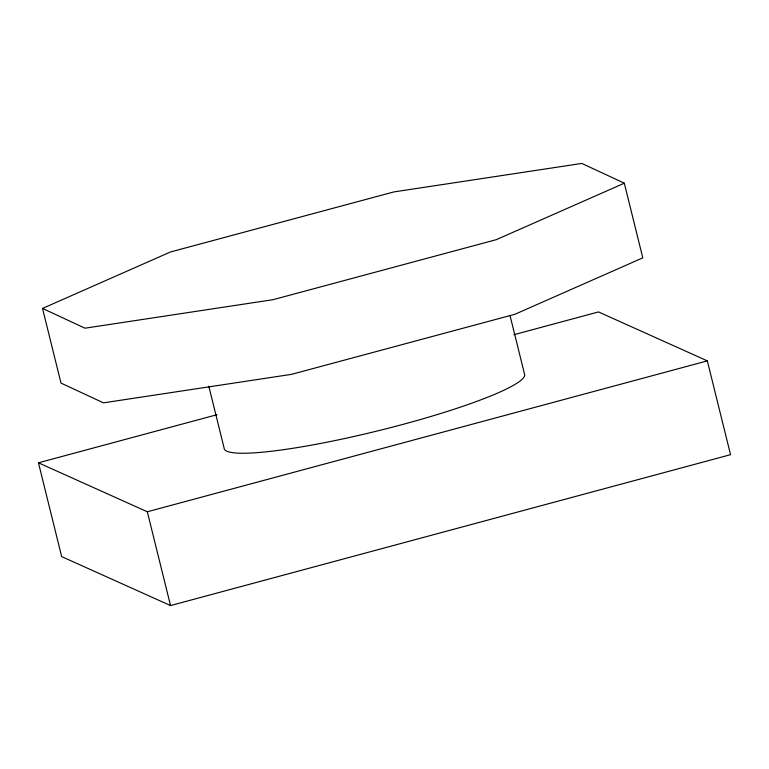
<?xml version="1.0" encoding="UTF-8"?>
<svg xmlns="http://www.w3.org/2000/svg" width="769" height="769" viewBox="0 0 769 769"><rect width="100%" height="100%" fill="white"/><g stroke="black" fill="none" stroke-linecap="round" stroke-linejoin="round"><path stroke-width="1.15" d="M42.526 308.427L170.458 251.982L393.853 191.923L581.845 163.432L624.313 183.195L642.788 257.855L514.855 314.3L291.461 374.359L103.469 402.85L61.001 383.087L42.526 308.427L84.994 328.19L272.985 299.699L496.37 239.64L624.313 183.195M513.827 334.726L598.474 311.926L707.336 360.882L730.55 454.681L170.526 605.568L61.664 556.602L38.45 462.813L217.012 414.702M38.45 462.813L147.321 511.769L707.336 360.882M510.01 315.482L524.737 374.964A154.79 19.667 -13.9 0 1 373.753 431.851A154.79 19.667 -13.9 0 1 224.077 447.914L208.784 386.105M147.321 511.769L170.526 605.568"/></g></svg>
